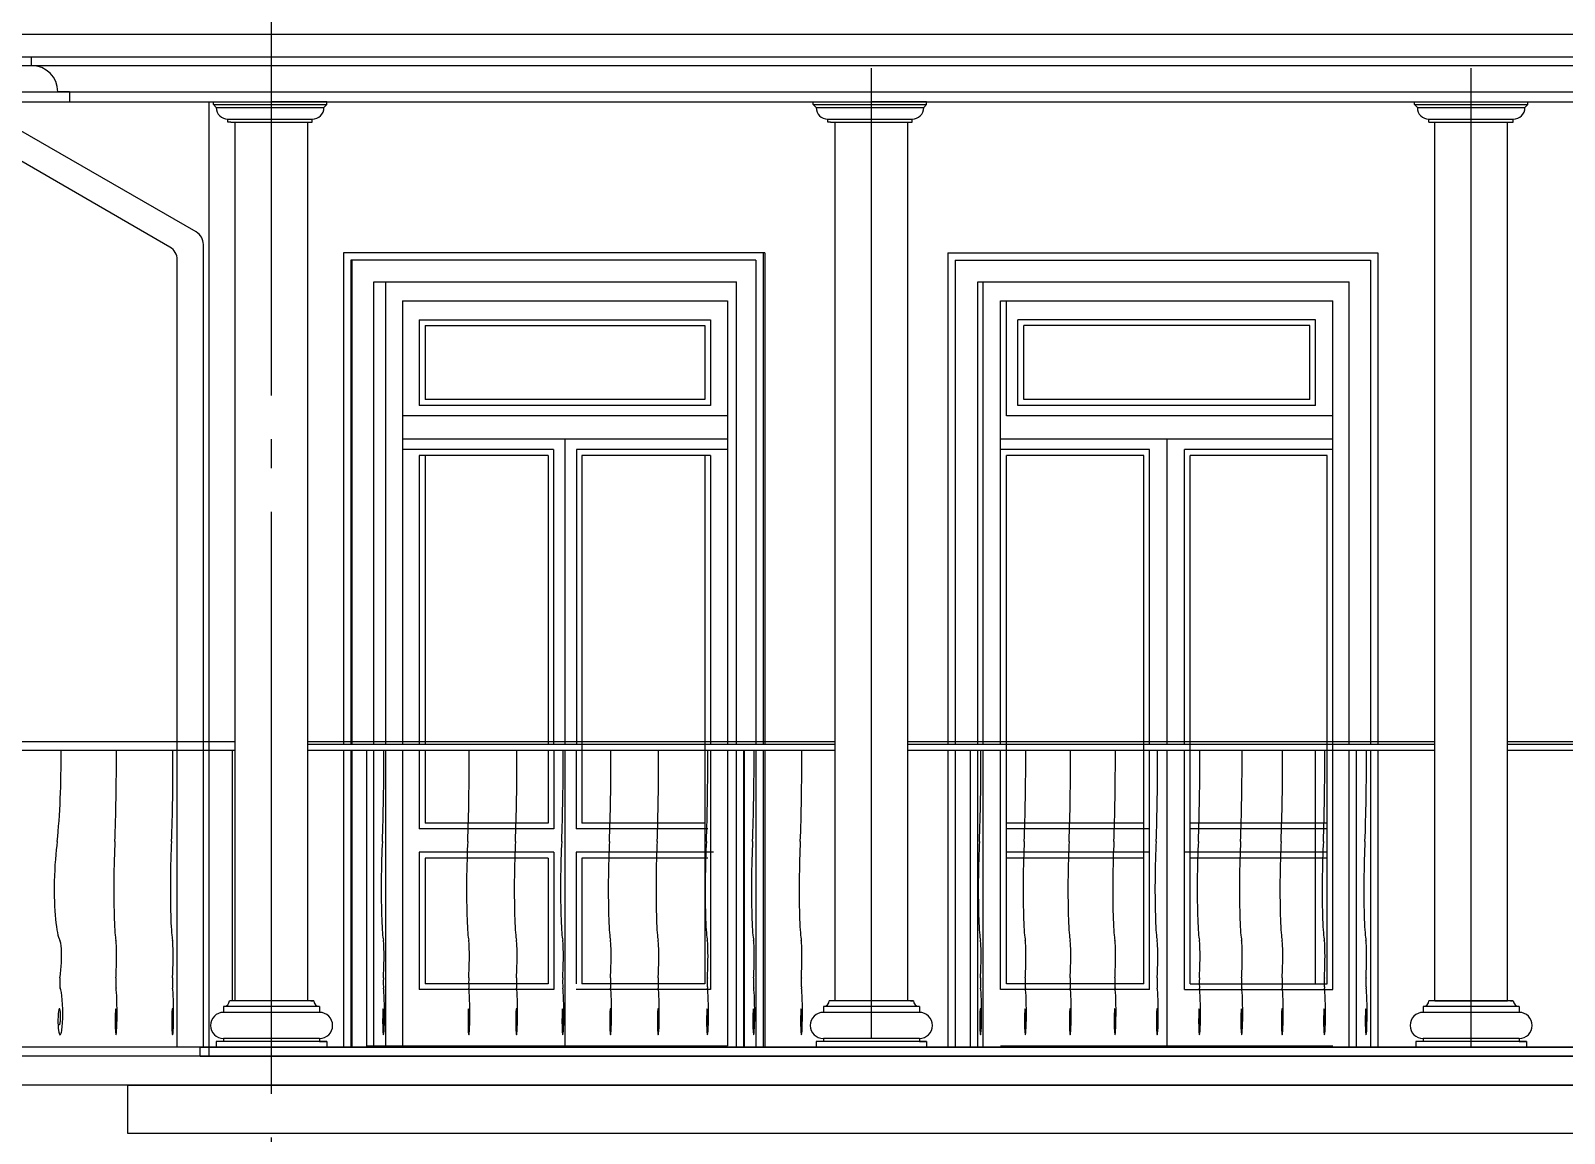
# Model space of a CAD drawing. Extents: x -133165 to 20117, y 15722 to 63536.
# Drawn here: x -40440 to -35166, y 51679 to 55468 of the extents above; entities that cross this region are included whole.
import ezdxf

# ---------------------------------------------------------------- set-up
doc = ezdxf.new("R2010")
doc.units = 0
doc.linetypes.add('GOST2_303_5', pattern=[24, 20, -1.5, 1, -1.5])
doc.layers.get('0').update_dxf_attribs({"linetype": 'CONTINUOUS'})
for name, color, linetype in [('AXIS', 7, 'GOST2_303_5'), ('BALUSTRADE', 60, 'CONTINUOUS'), ('DOORS', 32, 'CONTINUOUS'), ('FRIZ', 173, 'CONTINUOUS'), ('HATCH', 8, 'CONTINUOUS'), ('WALL', 5, 'CONTINUOUS')]:
    doc.layers.add(name, color=color, linetype=linetype)

# ---------------------------------------------------------------- blocks, each defined once
blk = doc.blocks.new('A$C5A567AD7')
at = {"layer": 'WALL', "color": 251, "ltscale": 100, "const_width": 10}
blk.add_lwpolyline([(89.3, 0, -0.185604), (4.2, -271.8, 0.164154), (-62.6, -391.3, 0.401799), (62.1, -567.2, -0.487781), (98, -636.6, -0.054114), (64.8, -679.6, 0.566041), (70, -710.3, -0.405124), (126.7, -803.9, -0.498628), (38.7, -842.2, -0.46591), (30.4, -780.5, -0.316922), (68.1, -775.9, -0.956284), (45.2, -817.3)], format="xyb", dxfattribs=at)
blk = doc.blocks.new('A$C729614CE')
at = {"layer": 'HATCH', "ltscale": 50}
for p, q in [((2067.3, 20), (254.8, 20)), ((2067.3, 0), (254.8, 0)), ((4129.6, 20), (2317.3, 20)), ((4129.6, 0), (2317.3, 0)), ((6192.3, 20), (4379.6, 20)), ((6192.3, 0), (4379.6, 0))]:
    blk.add_line(p, q, dxfattribs=at)
at = {"layer": 'HATCH', "ltscale": 50, "xscale": 0.05842000001575798, "yscale": 1.1499999999941792, "zscale": 1.15}
for p in [(510.5, 0), (804, 0), (968.1, 0), (1127.2, 0), (1291.3, 0), (1455.4, 0), (1624.5, 0), (1783.6, 0), (1947.7, 0), (2563.7, 0), (2717.8, 0), (2871.9, 0), (3026, 0), (3171.3, 0), (3316.5, 0), (3461.7, 0), (3601, 0), (3746.2, 0), (3889.4, 0)]:
    blk.add_blockref('A$C5A567AD7', p, dxfattribs=at)

msp = doc.modelspace()

# ---------------------------------------------------------------- linework, layer by layer
at = {"ltscale": 10}
for p, q in [((-45611.9, 55456.7), (-25056.9, 55456.7)), ((-40604.9, 55456.7), (-30386.8, 55456.7)), ((-45561.9, 55378.2), (-25106.9, 55378.2)), ((-44296.7, 55378.2), (-25056.9, 55378.2)), ((-40486.9, 55378.2), (-40436.9, 55378.2)), ((-40486.9, 55378.2), (-30506.9, 55378.2)), ((-40436.9, 55348.2), (-40436.9, 55378.2)), ((-45561.9, 55348.2), (-25106.9, 55348.2)), ((-40436.9, 55348.2), (-30536.9, 55348.2)), ((-37549.4, 52004.3), (-37549.4, 55339.6)), ((-35486.9, 51974.3), (-35486.9, 55339.6)), ((-45431.9, 55258.2), (-25236.9, 55258.2)), ((-45431.9, 55224.2), (-25236.9, 55224.2)), ((-40346.9, 55258.2), (-40306.9, 55258.2)), ((-40306.9, 55258.2), (-40346.9, 55258.2)), ((-40346.9, 55258.2), (-30626.9, 55258.2)), ((-40306.9, 55258.2), (-40306.9, 55224.2)), ((-40306.9, 55258.2), (-40306.9, 55258.2)), ((-40306.9, 55224.2), (-30666.9, 55224.2)), ((-39826.9, 51944.3), (-39826.9, 55224.2)), ((-39811.9, 55224), (-39611.9, 55224)), ((-39811.9, 55214), (-39811.9, 55224)), ((-39421.9, 55224), (-39611.9, 55224)), ((-39421.9, 55214), (-39421.9, 55224)), ((-37749.4, 55224), (-37549.4, 55224)), ((-37749.4, 55214), (-37749.4, 55224)), ((-37359.4, 55224), (-37549.4, 55224)), ((-37359.4, 55214), (-37359.4, 55224)), ((-35681.9, 55224.2), (-35291.9, 55224.2)), ((-35681.9, 55214), (-35681.9, 55224)), ((-35291.9, 55214), (-35291.9, 55224)), ((-39801.9, 55204), (-39811.9, 55214)), ((-39811.9, 55214), (-39421.9, 55214)), ((-39801.9, 55204), (-39431.9, 55204)), ((-39431.9, 55204), (-39421.9, 55214)), ((-37739.4, 55204), (-37749.4, 55214)), ((-37749.4, 55214), (-37359.4, 55214)), ((-37739.4, 55204), (-37369.4, 55204)), ((-37369.4, 55204), (-37359.4, 55214)), ((-35671.9, 55204), (-35681.9, 55214)), ((-35681.9, 55214), (-35291.9, 55214)), ((-35671.9, 55204), (-35301.9, 55204)), ((-35301.9, 55204), (-35291.9, 55214)), ((-39871.3, 54776.4), (-40482, 55129)), ((-39761.9, 55154), (-39761.9, 55164)), ((-39761.9, 55164), (-39471.9, 55164)), ((-39751.9, 55154), (-39761.9, 55154)), ((-39751.9, 55154), (-39471.9, 55154)), ((-39736.9, 52134.3), (-39736.9, 55154)), ((-39486.9, 52134.3), (-39486.9, 55154)), ((-39481.9, 55154), (-39471.9, 55154)), ((-39471.9, 55154), (-39471.9, 55164)), ((-37699.4, 55154), (-37699.4, 55164)), ((-37699.4, 55164), (-37409.4, 55164)), ((-37689.4, 55154), (-37699.4, 55154)), ((-37689.4, 55154), (-37409.4, 55154)), ((-37674.4, 52134.3), (-37674.4, 55154)), ((-37424.4, 52134.3), (-37424.4, 55154)), ((-37419.4, 55154), (-37409.4, 55154)), ((-37409.4, 55154), (-37409.4, 55164)), ((-35631.9, 55154), (-35631.9, 55164)), ((-35631.9, 55164), (-35341.9, 55164)), ((-35631.9, 55154), (-35341.9, 55154)), ((-35611.9, 52134.3), (-35611.9, 55154)), ((-35361.9, 52134.3), (-35361.9, 55154)), ((-35341.9, 55154), (-35341.9, 55164)), ((-39961.3, 54724.5), (-40562, 55071.3)), ((-39846.3, 51974.3), (-39846.3, 54733.1)), ((-39936.3, 51974.3), (-39936.3, 54681.2)), ((-39736.9, 53024.6), (-41179, 53024.6)), ((-37674.4, 53024.6), (-39486.9, 53024.6)), ((-35611.9, 53024.6), (-37424.4, 53024.6)), ((-33549.4, 53024.6), (-35361.9, 53024.6)), ((-39736.9, 52994.6), (-41076.5, 52994.6)), ((-39736.9, 52994.6), (-40912, 52994.6)), ((-39746.9, 52994.6), (-39746.9, 52134.3)), ((-37674.4, 52994.6), (-39486.9, 52994.6)), ((-38603, 52994.6), (-38603, 51974.3)), ((-35611.9, 52994.6), (-37424.4, 52994.6)), ((-36532.7, 51979.6), (-36532.7, 52994.6)), ((-36021.8, 52192.6), (-36021.8, 52994.6)), ((-33549.4, 52994.6), (-35361.9, 52994.6)), ((-39776.9, 52114.3), (-39776.9, 52094.3)), ((-39446.9, 52114.3), (-39776.9, 52114.3)), ((-39466.9, 52134.3), (-39756.9, 52134.3)), ((-39746.9, 52134.3), (-39756.9, 52134.3)), ((-39476.9, 52134.3), (-39466.9, 52134.3)), ((-39446.9, 52114.3), (-39446.9, 52094.3)), ((-37714.4, 52114.3), (-37714.4, 52094.3)), ((-37384.4, 52114.3), (-37714.4, 52114.3)), ((-37404.4, 52134.3), (-37694.4, 52134.3)), ((-37684.4, 52134.3), (-37694.4, 52134.3)), ((-37414.4, 52134.3), (-37404.4, 52134.3)), ((-37384.4, 52114.3), (-37384.4, 52094.3)), ((-35651.9, 52114.3), (-35651.9, 52094.3)), ((-35321.9, 52114.3), (-35651.9, 52114.3)), ((-35341.9, 52134.3), (-35631.9, 52134.3)), ((-35621.9, 52134.3), (-35631.9, 52134.3)), ((-35611.9, 52134.3), (-35361.9, 52134.3)), ((-35351.9, 52134.3), (-35341.9, 52134.3)), ((-35321.9, 52114.3), (-35321.9, 52094.3)), ((-39446.9, 52094.3), (-39776.9, 52094.3)), ((-37384.4, 52094.3), (-37714.4, 52094.3)), ((-35321.9, 52094.3), (-35651.9, 52094.3)), ((-39446.9, 52004.3), (-39776.9, 52004.3)), ((-39776.9, 52004.3), (-39776.9, 51994.3)), ((-39446.9, 52004.3), (-39446.9, 51994.3)), ((-37384.4, 52004.3), (-37714.4, 52004.3)), ((-37714.4, 52004.3), (-37714.4, 51994.3)), ((-37384.4, 52004.3), (-37384.4, 51994.3)), ((-35321.9, 52004.3), (-35651.9, 52004.3)), ((-35651.9, 52004.3), (-35651.9, 51994.3)), ((-35321.9, 52004.3), (-35321.9, 51994.3)), ((-27176.9, 51974.3), (-43826.9, 51974.3)), ((-39856.9, 51974.3), (-31116.9, 51974.3)), ((-39856.9, 51944.3), (-39856.9, 51974.3)), ((-39776.9, 51994.3), (-39801.9, 51994.3)), ((-39801.9, 51994.3), (-39801.9, 51974.3)), ((-39801.9, 51974.3), (-39746.9, 51974.3)), ((-39421.9, 51994.3), (-39776.9, 51994.3)), ((-39421.9, 51974.3), (-39476.9, 51974.3)), ((-39446.9, 51994.3), (-39421.9, 51994.3)), ((-39421.9, 51994.3), (-39421.9, 51974.3)), ((-39286.7, 51979.6), (-38044.2, 51979.6)), ((-37774.4, 51974.3), (-37324.4, 51974.3)), ((-37714.4, 51994.3), (-37739.4, 51994.3)), ((-37739.4, 51994.3), (-37739.4, 51974.3)), ((-37739.4, 51974.3), (-37684.4, 51974.3)), ((-37359.4, 51994.3), (-37714.4, 51994.3)), ((-37359.4, 51974.3), (-37414.4, 51974.3)), ((-37384.4, 51994.3), (-37359.4, 51994.3)), ((-37359.4, 51994.3), (-37359.4, 51974.3)), ((-37105.1, 51979.6), (-35962, 51979.6)), ((-35691.8, 51974.3), (-35241.8, 51974.3)), ((-35651.9, 51994.3), (-35676.9, 51994.3)), ((-35676.9, 51994.3), (-35676.9, 51974.3)), ((-35676.9, 51974.3), (-35621.9, 51974.3)), ((-35296.9, 51994.3), (-35651.9, 51994.3)), ((-35296.9, 51974.3), (-35351.9, 51974.3)), ((-35321.9, 51994.3), (-35296.9, 51994.3)), ((-35296.9, 51994.3), (-35296.9, 51974.3)), ((-27176.9, 51944.3), (-43796.9, 51944.3)), ((-39856.9, 51944.3), (-31116.9, 51944.3)), ((-26966.9, 51844.6), (-44006.9, 51844.6)), ((-40106.9, 51844.6), (-40106.9, 51678.6)), ((-40106.9, 51844.6), (-30866.9, 51844.6)), ((-40106.9, 51678.6), (-30866.9, 51678.6))]:
    msp.add_line(p, q, dxfattribs=at)
for centre, radius, start, end in [((-40436.9, 55258.2), 90, 0, 90), ((-39761.9, 55204), 40, 180, 270), ((-39471.9, 55204), 40, 270, 360), ((-37699.4, 55204), 40, 180, 270), ((-37409.4, 55204), 40, 270, 360), ((-35631.9, 55204), 40, 180, 270), ((-35341.9, 55204), 40, 270, 360), ((-39896.3, 54733.1), 50, 0, 60), ((-39986.3, 54681.2), 50, 0, 60), ((-39776.9, 52134.3), 20, 270, 360), ((-39446.9, 52134.3), 20, 180, 270), ((-37714.4, 52134.3), 20, 270, 360), ((-37384.4, 52134.3), 20, 180, 270), ((-35651.9, 52134.3), 20, 270, 360), ((-35321.9, 52134.3), 20, 180, 270), ((-39776.9, 52049.3), 45, 90, 270), ((-39446.9, 52049.3), 45, 270, 90), ((-37714.4, 52049.3), 45, 90, 270), ((-37384.4, 52049.3), 45, 270, 90), ((-35651.9, 52049.3), 45, 90, 270), ((-35321.9, 52049.3), 45, 270, 90)]:
    msp.add_arc(centre, radius, start, end, dxfattribs=at)
at = {"layer": 'AXIS', "color": 147, "ltscale": 100}
msp.add_line((-39611.9, 49414.6), (-39611.9, 55690.1), dxfattribs=at)
at = {"layer": 'DOORS', "ltscale": 100}
for p, q in [((-39219.7, 54604.6), (-39219.7, 53014.6)), ((-37164.9, 53014.6), (-37164.9, 54604.6)), ((-39161.7, 54539.6), (-38044.2, 54539.6)), ((-39161.7, 54539.6), (-39161.7, 53014.6)), ((-38044.2, 54539.6), (-38044.2, 53014.6)), ((-37105.1, 54539.6), (-35962, 54539.6)), ((-37105.1, 53014.6), (-37105.1, 54539.6)), ((-37085.1, 54144.6), (-37085.1, 54539.6)), ((-35962, 52172.6), (-35962, 54539.6)), ((-39103.8, 54474.6), (-38643, 54474.6)), ((-39103.8, 54474.6), (-38102.2, 54474.6)), ((-39103.8, 54474.6), (-39103.8, 54180.6)), ((-39083.8, 54454.6), (-38663, 54454.6)), ((-39083.8, 54454.6), (-39083.8, 54200.6)), ((-39083.8, 54454.6), (-38122.2, 54454.6)), ((-38122.2, 54454.6), (-38122.2, 54200.6)), ((-38102.2, 54474.6), (-38102.2, 54180.6)), ((-37045.3, 54180.6), (-37045.3, 54474.6)), ((-36021.8, 54474.6), (-37045.3, 54474.6)), ((-36041.8, 54454.6), (-37025.3, 54454.6)), ((-37025.3, 54200.6), (-37025.3, 54454.6)), ((-36041.8, 54200.6), (-36041.8, 54454.6)), ((-36021.8, 54180.6), (-36021.8, 54474.6)), ((-38102.2, 54180.6), (-39103.8, 54180.6)), ((-38122.2, 54200.6), (-39083.8, 54200.6)), ((-36021.8, 54180.6), (-37045.3, 54180.6)), ((-36041.8, 54200.6), (-37025.3, 54200.6)), ((-38044.2, 54144.6), (-39161.7, 54144.6)), ((-35962, 54144.6), (-37085.1, 54144.6)), ((-38044.2, 54064.6), (-39161.7, 54064.6)), ((-38603, 54064.6), (-38603, 53014.6)), ((-35962, 54064.6), (-37105.1, 54064.6)), ((-36532.7, 53014.6), (-36532.7, 54064.6)), ((-38643, 54028.6), (-39161.7, 54028.6)), ((-38660.9, 54008.6), (-39103.8, 54008.6)), ((-39103.8, 54008.6), (-39103.8, 53014.6)), ((-39083.8, 54008.6), (-39083.8, 53014.6)), ((-38660.9, 54008.6), (-38660.9, 53014.6)), ((-38643, 54028.6), (-38643, 53014.6)), ((-38044.2, 54028.6), (-38563, 54028.6)), ((-38563, 54028.6), (-38563, 53014.6)), ((-38102.2, 54008.6), (-38545, 54008.6)), ((-38545, 54008.6), (-38545, 52744.6)), ((-38122.2, 54008.6), (-38122.2, 52192.6)), ((-38102.2, 54008.6), (-38102.2, 53014.6)), ((-36592.5, 54028.6), (-37105.1, 54028.6)), ((-36612.5, 54008.6), (-37085.1, 54008.6)), ((-37085.1, 52192.6), (-37085.1, 54008.6)), ((-36612.5, 52192.6), (-36612.5, 54008.6)), ((-36592.5, 53014.6), (-36592.5, 54028.6)), ((-36472.9, 53014.6), (-36472.9, 54028.6)), ((-35962, 54028.6), (-36472.9, 54028.6)), ((-35982, 54008.6), (-36452.9, 54008.6)), ((-36452.9, 52192.6), (-36452.9, 54008.6)), ((-35982, 52192.6), (-35982, 54008.6)), ((-39219.7, 52994.6), (-39219.7, 51974.3)), ((-39161.7, 52994.6), (-39161.7, 51979.6)), ((-39103.8, 52994.6), (-39103.8, 52724.6)), ((-39083.8, 52994.6), (-39083.8, 52744.6)), ((-38660.9, 52994.6), (-38660.9, 52744.6)), ((-38640.9, 52994.6), (-38640.9, 52724.6)), ((-38565, 52994.6), (-38565, 52724.6)), ((-38102.2, 52994.6), (-38102.2, 52172.6)), ((-38044.2, 52994.6), (-38044.2, 51979.6)), ((-37164.9, 51974.3), (-37164.9, 52994.6)), ((-37105.1, 52172.6), (-37105.1, 52994.6)), ((-36592.5, 52172.6), (-36592.5, 52994.6)), ((-36472.9, 52172.6), (-36472.9, 52994.6)), ((-38660.9, 52744.6), (-39083.8, 52744.6)), ((-38122.2, 52744.6), (-38545, 52744.6)), ((-36612.5, 52744.6), (-37085.1, 52744.6)), ((-35982, 52744.6), (-36452.9, 52744.6)), ((-38640.9, 52724.6), (-39103.8, 52724.6)), ((-38112.1, 52724.6), (-38565, 52724.6)), ((-36592.5, 52724.6), (-37085.1, 52724.6)), ((-35982, 52724.6), (-36452.9, 52724.6)), ((-38640.9, 52644.6), (-39103.8, 52644.6)), ((-39103.8, 52644.6), (-39103.8, 52172.6)), ((-38640.9, 52644.6), (-38640.9, 52172.6)), ((-38092.1, 52644.6), (-38565, 52644.6)), ((-38565, 52644.6), (-38565, 52192.6)), ((-36594.2, 52644.6), (-37085.1, 52644.6)), ((-35982, 52644.6), (-36474.6, 52644.6)), ((-38660.9, 52624.6), (-39083.8, 52624.6)), ((-39083.8, 52624.6), (-39083.8, 52192.6)), ((-38660.9, 52624.6), (-38660.9, 52192.6)), ((-38545, 52624.6), (-38545, 52192.6)), ((-38112.1, 52624.6), (-38545, 52624.6)), ((-36614.2, 52624.6), (-37085.1, 52624.6)), ((-35982, 52624.6), (-36454.6, 52624.6)), ((-38640.9, 52172.6), (-39103.8, 52172.6)), ((-38660.9, 52192.6), (-39083.8, 52192.6)), ((-38102.2, 52172.6), (-38565, 52172.6)), ((-38122.2, 52192.6), (-38545, 52192.6)), ((-36592.5, 52172.6), (-37105.1, 52172.6)), ((-36612.5, 52192.6), (-37085.1, 52192.6)), ((-36472.9, 52172.6), (-35962, 52172.6)), ((-36452.9, 52192.6), (-35982, 52192.6))]:
    msp.add_line(p, q, dxfattribs=at)
at = {"layer": 'FRIZ', "ltscale": 50}
for p, q in [((-39364.2, 54704.6), (-39364.2, 53014.6)), ((-37915.2, 54704.6), (-39364.2, 54704.6)), ((-37921.5, 54704.6), (-37921.5, 53014.6)), ((-37915.2, 54704.6), (-37915.2, 53014.6)), ((-37286, 54704.6), (-37286, 53014.6)), ((-37286, 54704.6), (-35807.7, 54704.6)), ((-35807.7, 54704.6), (-35807.7, 53014.6)), ((-39339.2, 54679.6), (-39339.2, 53014.6)), ((-37946.5, 54679.6), (-39339.2, 54679.6)), ((-39336.2, 54679.6), (-39336.2, 53014.6)), ((-37946.5, 54679.6), (-37946.5, 53014.6)), ((-37261, 54679.6), (-37261, 53014.6)), ((-37261, 54679.6), (-35832.7, 54679.6)), ((-35832.7, 54679.6), (-35832.7, 53014.6)), ((-39259.9, 53014.6), (-39259.9, 54604.6)), ((-39259.9, 54604.6), (-38013.3, 54604.6)), ((-38013.3, 53014.6), (-38013.3, 54604.6)), ((-37183, 53014.6), (-37183, 54604.6)), ((-37183, 54604.6), (-35906.7, 54604.6)), ((-35906.7, 53014.6), (-35906.7, 54604.6)), ((-39364.2, 52994.6), (-39364.2, 51974.3)), ((-39339.2, 52994.6), (-39339.2, 51974.3)), ((-39336.2, 52994.6), (-39336.2, 51974.3)), ((-39284.9, 51974.3), (-39284.9, 52994.6)), ((-39259.9, 51974.3), (-39259.9, 52994.6)), ((-38013.3, 51974.3), (-38013.3, 52994.6)), ((-37988.3, 51974.3), (-37988.3, 52994.6)), ((-37985.3, 51974.3), (-37985.3, 52994.6)), ((-37946.5, 52994.6), (-37946.5, 51974.3)), ((-37921.5, 52994.6), (-37921.5, 51974.3)), ((-37915.2, 52994.6), (-37915.2, 51974.3)), ((-37286, 52994.6), (-37286, 51974.3)), ((-37261, 52994.6), (-37261, 51974.3)), ((-37208, 51974.3), (-37208, 52994.6)), ((-37183, 51974.3), (-37183, 52994.6)), ((-35906.7, 51974.3), (-35906.7, 52994.6)), ((-35881.7, 51974.3), (-35881.7, 52994.6)), ((-35832.7, 52994.6), (-35832.7, 51974.3)), ((-35807.7, 52994.6), (-35807.7, 51974.3))]:
    msp.add_line(p, q, dxfattribs=at)
at = {"layer": 'HATCH', "ltscale": 50}
for p, q in [((-37674.4, 52994.6), (-39486.9, 52994.6)), ((-35611.9, 52994.6), (-37424.4, 52994.6)), ((-33549.4, 52994.6), (-35361.9, 52994.6))]:
    msp.add_line(p, q, dxfattribs=at)

# ---------------------------------------------------------------- block references
at = {"layer": 'BALUSTRADE', "ltscale": 100}
msp.add_blockref('A$C729614CE', (-39741.6, 52994.6), dxfattribs=at)
at = {"layer": 'BALUSTRADE', "ltscale": 100, "yscale": 1.1499999999941792, "zscale": 1.15}
for p, xscale in [((-40349.5, 52994.6), 0.15240000002086163), ((-40150.8, 52994.6), 0.05842000001575798), ((-39956.2, 52994.6), 0.05842000001575798)]:
    msp.add_blockref('A$C5A567AD7', p, dxfattribs=dict(at, xscale=xscale))

doc.saveas('drawing.dxf')
